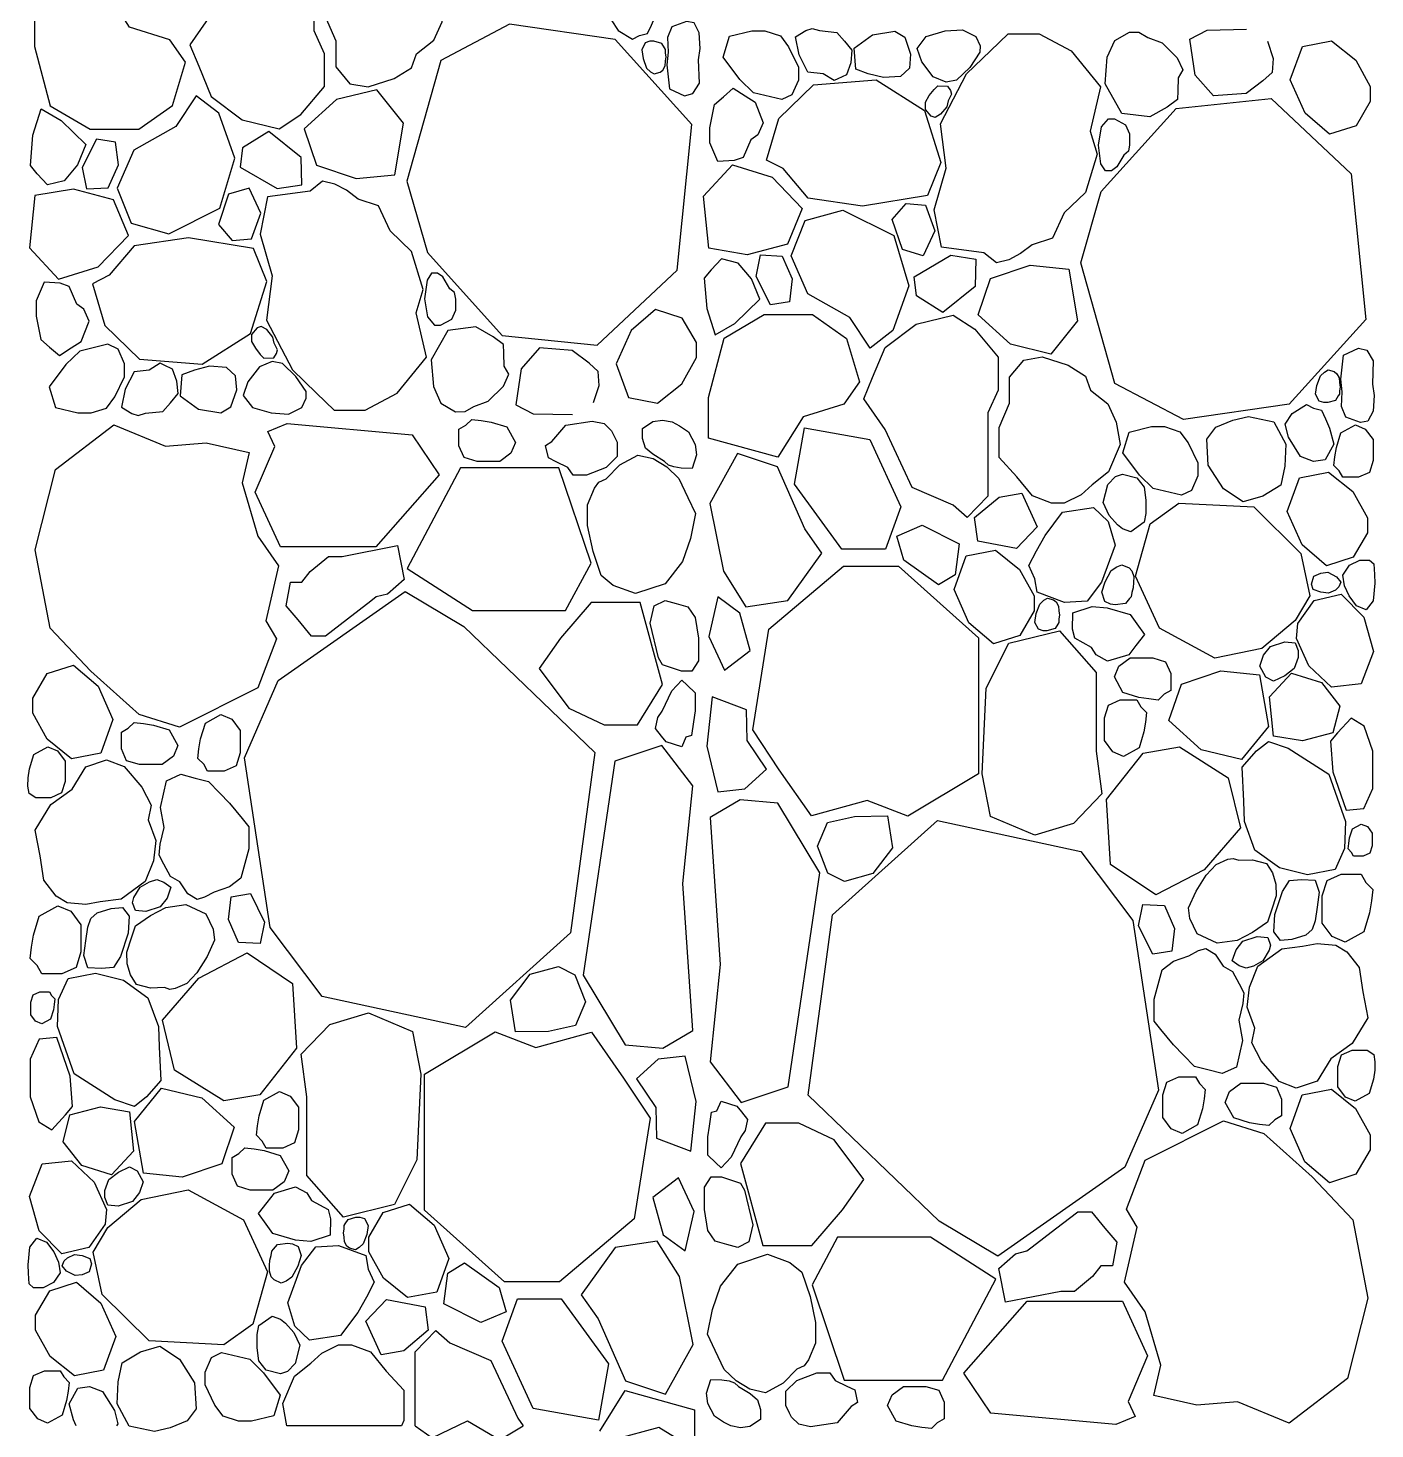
# Model space of a CAD drawing. Header units: millimetres. Extents: x 10227 to 13232, y 2 to 9351.
# Drawn here: x 11478.9 to 11655.2, y 7109.4 to 7292.8 of the extents above; entities that cross this region are included whole.
import ezdxf

# ---------------------------------------------------------------- set-up
doc = ezdxf.new("R2010")
doc.units = ezdxf.units.MM
doc.layers.add('RETINO', color=20, linetype='Continuous')

msp = doc.modelspace()

# ---------------------------------------------------------------- linework, layer by layer
at = {"layer": 'RETINO', "ltscale": 0.1}
for p, q in [((11527.77, 7109.78), (11512.75, 7109.82)), ((11529.55, 7109.78), (11531.78, 7108.21)), ((11531.78, 7108.21), (11536.42, 7110.47)), ((11536.42, 7110.47), (11540.63, 7107.96)), ((11540.63, 7107.96), (11543.72, 7109.78)), ((11561.45, 7109.56), (11555.68, 7108.03)), ((11566.13, 7106.72), (11561.45, 7109.56))]:
    msp.add_line(p, q, dxfattribs=at)
at = {"layer": 'RETINO'}
for points in [[(11511.77, 7304.47), (11506.4, 7302.15), (11502.86, 7294.6), (11500.07, 7290.58), (11501.23, 7287.79), (11502.86, 7283.84), (11506.94, 7280.77), (11511.77, 7279.62), (11514.62, 7281.46), (11517.69, 7285.13), (11517.69, 7289.42), (11516.33, 7292.42), (11516.33, 7295.41), (11516.33, 7300.38), (11516.33, 7303.31), (11513.6, 7306.1), (11511.77, 7304.47)], [(11532.12, 7300.12), (11529.95, 7301.82), (11528.54, 7303.12), (11526.33, 7304.2), (11524.63, 7304.2), (11522.18, 7303.28), (11520.13, 7300.78), (11517.8, 7298.26), (11517.8, 7294.31), (11519.16, 7291.14), (11519.16, 7287.71), (11521.03, 7285.51), (11523.41, 7285.08), (11526.81, 7286.18), (11529.08, 7287.58), (11529.73, 7289.42), (11532.02, 7291.21), (11533.12, 7293.63), (11533.61, 7296.53), (11532.12, 7300.12)], [(11492.15, 7292.9), (11488.81, 7298.22), (11479.75, 7295.7), (11479.75, 7290.38), (11481.79, 7282.61), (11487.04, 7279.54), (11493.37, 7279.54), (11497.8, 7282.67), (11499.5, 7288.33), (11497.46, 7291.27), (11492.15, 7292.9)], [(11561.03, 7294.4), (11561.59, 7296.5), (11560.47, 7298.53), (11558.96, 7298.77), (11557.25, 7298.1), (11555.68, 7295.6), (11555.22, 7293.89), (11556.16, 7292.49), (11558.02, 7291.33), (11558.93, 7291.81), (11559.97, 7292.07), (11560.51, 7293.19), (11561.03, 7294.4)], [(11531.16, 7263.41), (11540.96, 7252.54), (11553.41, 7251.26), (11563.87, 7261.11), (11565.78, 7280.16), (11555.74, 7291.28), (11541.91, 7293.29), (11532.92, 7288.55), (11528.47, 7272.76), (11531.16, 7263.41)], [(11566.88, 7290.11), (11566.76, 7292.19), (11566.07, 7293.48), (11565.1, 7293.67), (11563.18, 7292.97), (11562.59, 7291.57), (11562.68, 7289.64), (11562.5, 7287.99), (11562.86, 7284.83), (11564.84, 7283.93), (11565.91, 7284.21), (11566.77, 7285.59), (11566.66, 7288.63), (11566.88, 7290.11)], [(11577.57, 7283.43), (11573.87, 7284.31), (11572.07, 7286.07), (11569.9, 7288.99), (11570.73, 7291.72), (11573.64, 7292.42), (11575.35, 7292.42), (11577.38, 7291.76), (11578.45, 7290.32), (11579.73, 7287.67), (11579.73, 7285.98), (11578.89, 7284.06), (11577.57, 7283.43)], [(11582.96, 7286.79), (11580.99, 7287.04), (11579.82, 7289.3), (11579.34, 7291.65), (11580.71, 7292.48), (11581.55, 7292.72), (11582.49, 7292.46), (11584.75, 7292.23), (11585.76, 7291.09), (11586.75, 7289.88), (11586.61, 7288.25), (11586.05, 7286.67), (11584.92, 7286.13), (11584.42, 7285.91), (11582.96, 7286.79)], [(11602.18, 7287.63), (11600.42, 7285.96), (11599.07, 7285.7), (11597.4, 7286.4), (11595.9, 7288.36), (11595.29, 7290.12), (11596.47, 7291.7), (11598.95, 7292.42), (11601.22, 7292.56), (11602.97, 7291.69), (11603.53, 7290.47), (11603.5, 7289.62), (11602.18, 7287.63)], [(11631.67, 7286.63), (11630.96, 7291.33), (11633.23, 7292.51), (11638.39, 7292.64)], [(11561.84, 7290.76), (11560.8, 7291.06), (11560.3, 7291.06), (11559.67, 7290.88), (11559.22, 7289.96), (11559.4, 7288.81), (11559.86, 7287.56), (11560.38, 7287.08), (11560.86, 7286.79), (11561.66, 7287.01), (11562, 7287.28), (11562.28, 7287.84), (11562.35, 7288.45), (11562.42, 7289.02), (11562.35, 7289.51), (11562.35, 7289.97), (11562.2, 7290.19), (11561.84, 7290.76)], [(11587.24, 7287.42), (11587.05, 7290.16), (11589.45, 7291.89), (11592.37, 7292.37)], [(11592.37, 7292.37), (11593.68, 7291.62)], [(11593.68, 7291.62), (11594.43, 7289.38), (11594.28, 7287.54)], [(11604.03, 7263.36), (11598.48, 7264.13), (11597.5, 7269), (11599.07, 7274.47), (11598.34, 7280.25), (11601.75, 7286.79), (11604.87, 7289.81), (11607.19, 7292.05), (11611.25, 7292.05), (11615.43, 7289.81), (11619.3, 7285.09), (11617.93, 7279.31), (11618.84, 7276.27), (11617.32, 7271.25), (11614.51, 7268.59), (11612.98, 7265.28), (11610.34, 7264.41), (11608.82, 7263.27), (11607.29, 7262.46), (11605.67, 7262.07), (11604.03, 7263.36)], [(11625.76, 7281.15), (11622.08, 7281.61), (11619.9, 7285.48), (11620.18, 7288.97), (11621.16, 7291.15), (11623.08, 7292.26), (11624.32, 7292.24), (11625.49, 7291.56), (11627.35, 7290.86), (11629.34, 7288.89), (11630.05, 7287.32), (11629.44, 7286.26), (11629.4, 7284.58), (11629.37, 7283.43), (11628.01, 7282.43), (11625.76, 7281.15)], [(11641.14, 7291.06), (11641.89, 7288.82), (11641.74, 7286.97)], [(11652.75, 7279.99), (11649.26, 7278.89), (11646.07, 7281.63), (11644.12, 7286), (11645.71, 7290.4), (11649.53, 7291.14), (11652.7, 7288.59), (11654.61, 7285.15), (11654.61, 7283.2), (11652.75, 7279.99)], [(11593.09, 7286.47), (11590.88, 7286.3), (11588.89, 7286.82), (11587.24, 7287.42)], [(11594.28, 7287.54), (11593.09, 7286.47)], [(11641.74, 7286.97), (11640.55, 7285.9)], [(11598.37, 7275.21), (11596.65, 7270.89), (11588.14, 7269.48), (11581.01, 7270.54), (11577.73, 7274.39), (11575.55, 7275.51), (11577.19, 7280.97), (11581.7, 7285.37), (11589.92, 7286.02), (11596.25, 7282.01), (11598.37, 7275.21)], [(11599.18, 7282.5), (11598.36, 7281.5), (11597.65, 7281.07), (11597.12, 7281.26), (11596.38, 7282.15), (11596.38, 7283.07), (11596.87, 7283.95), (11597.49, 7284.77), (11598, 7285.24), (11599.27, 7285.19), (11599.65, 7284.63), (11599.76, 7284.16), (11599.33, 7283.27), (11599.18, 7282.5)], [(11640.55, 7285.9), (11638.34, 7284.24), (11634.08, 7283.91), (11631.67, 7286.63)], [(11498.24, 7279.91), (11492.72, 7276.8), (11490.54, 7271.85), (11492.38, 7267.24), (11497.32, 7265.86), (11504, 7269.2), (11505.95, 7275.76), (11503.88, 7281.63), (11500.89, 7283.94), (11498.24, 7279.91)], [(11521.83, 7273.08), (11526.9, 7273.59), (11528.06, 7280.34), (11524.55, 7284.7), (11519.26, 7283.43), (11515.04, 7279.59), (11516.66, 7274.83), (11521.83, 7273.08)], [(11569.21, 7275.31), (11568.16, 7277.75), (11568.16, 7279.75), (11568.76, 7282.79), (11569.92, 7283.79), (11571.21, 7284.91), (11572.76, 7283.91), (11574.06, 7283.07), (11575.11, 7280.39), (11574.44, 7278.83), (11573.51, 7278.16), (11572.51, 7275.85), (11571.33, 7275.44), (11569.21, 7275.31)], [(11619.39, 7271.41), (11629.19, 7282.28), (11641.64, 7283.55), (11652.1, 7273.71), (11654, 7254.66), (11643.97, 7243.54), (11630.14, 7241.53), (11621.15, 7246.27), (11616.69, 7262.06), (11619.39, 7271.41)], [(11479.5, 7278.76), (11480.59, 7282.2), (11483.21, 7280.7), (11486.46, 7277.54), (11485.38, 7274.87), (11483.62, 7272.79), (11481.45, 7272.25), (11480.09, 7273.69), (11479.19, 7274.79), (11479.5, 7278.76)], [(11622.32, 7276.16), (11621.44, 7274.61), (11620.72, 7274.1), (11619.92, 7274.1), (11619.35, 7275.01), (11619.01, 7277.47), (11619.41, 7279.85), (11620.32, 7280.91), (11621.12, 7280.91), (11622.58, 7280.13), (11623.09, 7278.96), (11623.09, 7277.5), (11622.95, 7276.66), (11622.32, 7276.16)], [(11490.34, 7277.86), (11487.84, 7278.26), (11485.99, 7274.55), (11486.56, 7271.73), (11489.38, 7271.89), (11490.71, 7274.87), (11490.34, 7277.86)], [(11506.97, 7277.1), (11506.65, 7274.6), (11511.48, 7271.77), (11514.72, 7272.28), (11514.65, 7275.86), (11510.41, 7279.27), (11506.97, 7277.1)], [(11573.04, 7263.12), (11568.02, 7263.96), (11567.31, 7270.78), (11571.1, 7274.89), (11576.29, 7273.27), (11580.25, 7269.16), (11578.31, 7264.52), (11573.04, 7263.12)], [(11515.8, 7271.46), (11510.25, 7270.69), (11509.28, 7265.82), (11510.84, 7260.35), (11510.12, 7254.56), (11513.52, 7248.03), (11516.64, 7245.01), (11518.96, 7242.76), (11523.02, 7242.76), (11527.2, 7245.01), (11531.07, 7249.72), (11529.71, 7255.5), (11530.62, 7258.55), (11529.1, 7263.56), (11526.29, 7266.23), (11524.75, 7269.53), (11522.11, 7270.41), (11520.59, 7271.55), (11519.07, 7272.36), (11517.44, 7272.75), (11515.8, 7271.46)], [(11484.82, 7271.7), (11479.79, 7270.86), (11479.08, 7264.04), (11482.87, 7259.93), (11488.07, 7261.55), (11492.02, 7265.65), (11490.09, 7270.3), (11484.82, 7271.7)], [(11505.63, 7265), (11508.14, 7265.2), (11509.37, 7268.58), (11507.83, 7271.85), (11505.13, 7271.03), (11503.81, 7267.07), (11505.63, 7265)], [(11586.47, 7254.91), (11580.95, 7258.02), (11578.77, 7262.97), (11580.61, 7267.58), (11585.55, 7268.96), (11592.22, 7265.62), (11594.18, 7259.06), (11592.11, 7253.19), (11589.12, 7250.88), (11586.47, 7254.91)], [(11593.86, 7269.82), (11596.37, 7269.62), (11597.6, 7266.24), (11596.05, 7262.97), (11593.35, 7263.79), (11592.03, 7267.75), (11593.86, 7269.82)], [(11510.14, 7259.61), (11508.42, 7263.93), (11499.91, 7265.34), (11492.79, 7264.27), (11489.5, 7260.43), (11487.33, 7259.31), (11488.96, 7253.85), (11493.47, 7249.45), (11501.69, 7248.8), (11508.02, 7252.81), (11510.14, 7259.61)], [(11578.56, 7256.96), (11576.07, 7256.56), (11574.22, 7260.27), (11574.79, 7263.09), (11577.61, 7262.93), (11578.94, 7259.95), (11578.56, 7256.96)], [(11567.73, 7256.06), (11568.82, 7252.62), (11571.43, 7254.12), (11574.69, 7257.28), (11573.6, 7259.95), (11571.84, 7262.03), (11569.67, 7262.57), (11568.32, 7261.12), (11567.42, 7260.03), (11567.73, 7256.06)], [(11595.19, 7257.72), (11594.88, 7260.22), (11599.71, 7263.04), (11602.95, 7262.54), (11602.88, 7258.96), (11598.63, 7255.55), (11595.19, 7257.72)], [(11610.06, 7261.74), (11615.12, 7261.23), (11616.29, 7254.47), (11612.78, 7250.12), (11607.49, 7251.39), (11603.27, 7255.23), (11604.89, 7259.99), (11610.06, 7261.74)], [(11480.98, 7259.51), (11479.94, 7257.07), (11479.94, 7255.07), (11480.54, 7252.03), (11481.69, 7251.03), (11482.99, 7249.91), (11484.53, 7250.91), (11485.83, 7251.74), (11486.89, 7254.43), (11486.21, 7255.99), (11485.29, 7256.66), (11484.29, 7258.97), (11483.11, 7259.38), (11480.98, 7259.51)], [(11534.1, 7258.66), (11533.21, 7260.21), (11532.5, 7260.72), (11531.7, 7260.72), (11531.13, 7259.8), (11530.78, 7257.34), (11531.18, 7254.97), (11532.1, 7253.91), (11532.9, 7253.91), (11534.35, 7254.68), (11534.87, 7255.86), (11534.87, 7257.32), (11534.72, 7258.16), (11534.1, 7258.66)], [(11564.52, 7254.82), (11561.04, 7255.93), (11557.84, 7253.19), (11555.9, 7248.82), (11557.49, 7244.42), (11561.3, 7243.68), (11564.48, 7246.22), (11566.39, 7249.67), (11566.39, 7251.62), (11564.52, 7254.82)], [(11580.37, 7241.91), (11577.04, 7236.6), (11567.98, 7239.12), (11567.98, 7244.44), (11570.02, 7252.21), (11575.27, 7255.28), (11581.6, 7255.28), (11586.03, 7252.14), (11587.73, 7246.48), (11585.69, 7243.55), (11580.37, 7241.91)], [(11599.99, 7230.35), (11594.62, 7232.66), (11591.09, 7240.22), (11588.3, 7244.24), (11589.45, 7247.03), (11591.09, 7250.98), (11595.17, 7254.04), (11599.99, 7255.2), (11602.85, 7253.36), (11605.91, 7249.69), (11605.91, 7245.4), (11604.55, 7242.4), (11604.55, 7239.4), (11604.55, 7234.43), (11604.55, 7231.51), (11601.83, 7228.71), (11599.99, 7230.35)], [(11510.95, 7252.32), (11510.13, 7253.32), (11509.42, 7253.74), (11508.89, 7253.56), (11508.16, 7252.67), (11508.16, 7251.75), (11508.65, 7250.87), (11509.26, 7250.04), (11509.77, 7249.57), (11511.05, 7249.62), (11511.42, 7250.18), (11511.54, 7250.66), (11511.1, 7251.55), (11510.95, 7252.32)], [(11537.53, 7253.67), (11533.86, 7253.21), (11531.68, 7249.34), (11531.95, 7245.85), (11532.94, 7243.67), (11534.85, 7242.56), (11536.1, 7242.58), (11537.26, 7243.26), (11539.13, 7243.96), (11541.11, 7245.93), (11541.83, 7247.5), (11541.21, 7248.55), (11541.17, 7250.24), (11541.14, 7251.38), (11539.79, 7252.39), (11537.53, 7253.67)], [(11489.35, 7251.39), (11485.65, 7250.51), (11483.84, 7248.75), (11481.67, 7245.83), (11482.5, 7243.1), (11485.42, 7242.4), (11487.13, 7242.4), (11489.15, 7243.05), (11490.23, 7244.5), (11491.51, 7247.15), (11491.51, 7248.84), (11490.67, 7250.76), (11489.35, 7251.39)], [(11552.33, 7248.92), (11550.12, 7250.58), (11545.85, 7250.91), (11543.44, 7248.18)], [(11655.11, 7244.71), (11654.99, 7242.63), (11654.3, 7241.34), (11653.33, 7241.15), (11651.41, 7241.85), (11650.82, 7243.24), (11650.91, 7245.18), (11650.73, 7246.82), (11651.09, 7249.99), (11653.07, 7250.88), (11654.14, 7250.61), (11655, 7249.23), (11654.89, 7246.19), (11655.11, 7244.71)], [(11494.74, 7248.02), (11492.76, 7247.78), (11491.59, 7245.52), (11491.12, 7243.17), (11492.48, 7242.33), (11493.32, 7242.09), (11494.26, 7242.36), (11496.53, 7242.59), (11497.54, 7243.73), (11498.52, 7244.93), (11498.38, 7246.57), (11497.82, 7248.15), (11496.7, 7248.68), (11496.19, 7248.91), (11494.74, 7248.02)], [(11504.87, 7248.35), (11502.65, 7248.51), (11500.66, 7247.99), (11499.02, 7247.4)], [(11513.96, 7247.19), (11512.19, 7248.86), (11510.84, 7249.12), (11509.18, 7248.42), (11507.67, 7246.46), (11507.06, 7244.69), (11508.25, 7243.12), (11510.73, 7242.4), (11512.99, 7242.26), (11514.74, 7243.13), (11515.3, 7244.35), (11515.28, 7245.2), (11513.96, 7247.19)], [(11553.51, 7247.85), (11552.33, 7248.92)], [(11620.35, 7234.7), (11618.18, 7232.99), (11616.77, 7231.7), (11614.55, 7230.61), (11612.86, 7230.61), (11610.4, 7231.54), (11608.35, 7234.04), (11606.03, 7236.56), (11606.03, 7240.51), (11607.38, 7243.68), (11607.38, 7247.11), (11609.25, 7249.3), (11611.64, 7249.74), (11615.04, 7248.64), (11617.31, 7247.24), (11617.96, 7245.4), (11620.25, 7243.6), (11621.35, 7241.19), (11621.84, 7238.29), (11620.35, 7234.7)], [(11499.02, 7247.4), (11498.82, 7244.65), (11501.22, 7242.92), (11504.14, 7242.44)], [(11506.05, 7247.28), (11504.87, 7248.35)], [(11505.45, 7243.2), (11506.2, 7245.44), (11506.05, 7247.28)], [(11543.44, 7248.18), (11542.74, 7243.48), (11545.01, 7242.31), (11550.16, 7242.18)], [(11552.92, 7243.76), (11553.66, 7246), (11553.51, 7247.85)], [(11650.07, 7244.05), (11649.03, 7243.76), (11648.53, 7243.76), (11647.89, 7243.94), (11647.45, 7244.86), (11647.62, 7246), (11648.09, 7247.26), (11648.6, 7247.74), (11649.09, 7248.03), (11649.89, 7247.81), (11650.23, 7247.54), (11650.51, 7246.98), (11650.58, 7246.37), (11650.65, 7245.8), (11650.58, 7245.31), (11650.58, 7244.85), (11650.42, 7244.63), (11650.07, 7244.05)], [(11504.14, 7242.44), (11505.45, 7243.2)], [(11649.25, 7240.42), (11649.82, 7238.32), (11648.69, 7236.28), (11647.18, 7236.04), (11645.47, 7236.72), (11643.9, 7239.22), (11643.45, 7240.92), (11644.39, 7242.32), (11646.25, 7243.49), (11647.15, 7243.01), (11648.2, 7242.75), (11648.74, 7241.63), (11649.25, 7240.42)], [(11539.5, 7241.21), (11541.58, 7240.58), (11542.7, 7238.54), (11542.1, 7237.13), (11540.63, 7236.04), (11537.67, 7236.04), (11535.98, 7236.56), (11535.3, 7238.1), (11535.3, 7240.3), (11536.19, 7240.81), (11536.97, 7241.56), (11538.2, 7241.42), (11539.5, 7241.21)], [(11547.46, 7238.66), (11549.28, 7240.81), (11552.76, 7241.33), (11554.29, 7241.01), (11555.28, 7240.06), (11555.53, 7239.56), (11556, 7238.56), (11556, 7236.69), (11554.59, 7235.28), (11551.98, 7234.28), (11550.25, 7234.28), (11549.54, 7235.28), (11548.03, 7236.01), (11547, 7236.51), (11546.64, 7238.16), (11547.46, 7238.66)], [(11562.2, 7236.05), (11560.68, 7236.99), (11559.72, 7237.79), (11559.33, 7239.04), (11559.33, 7240.39), (11560.7, 7241.29), (11561.94, 7241.46), (11563.2, 7241.23), (11564.18, 7240.71), (11565.36, 7239.93), (11566.21, 7238.27), (11566.4, 7236.94), (11565.82, 7235.15), (11564.41, 7235.17), (11563.42, 7235.33), (11562.74, 7235.58), (11562.2, 7236.05)], [(11635.37, 7232.49), (11633.4, 7235.58), (11633.19, 7238.98), (11634.39, 7240.56), (11636.61, 7241.47), (11638.65, 7241.95), (11641.99, 7241.25), (11643.56, 7238.33), (11643.41, 7235.43), (11642.89, 7232.97), (11640.52, 7231.52), (11637.97, 7230.77), (11635.37, 7232.49)], [(11502.21, 7238.5), (11507.83, 7237.24), (11506.94, 7233.25), (11508.97, 7226.27), (11511.69, 7222.41), (11510.02, 7215.21), (11511.42, 7212.84), (11508.97, 7206.43), (11498.71, 7201.25), (11493.45, 7202.92), (11487.11, 7208.61), (11481.78, 7214.23), (11479.82, 7224.48), (11482.48, 7235.02), (11490.11, 7240.83), (11496.89, 7238.05), (11502.21, 7238.5)], [(11511.21, 7238.02), (11510.27, 7239.97), (11512.79, 7241.02), (11529.16, 7239.54), (11532.7, 7234.31), (11524.41, 7224.89), (11511.93, 7224.89), (11508.64, 7232.04), (11511.21, 7238.02)], [(11591.14, 7224.57), (11585.41, 7224.57), (11579.24, 7233.1), (11580.54, 7240.45), (11589.08, 7238.94), (11593.16, 7230.12)], [(11629.88, 7231.62), (11626.18, 7232.5), (11624.37, 7234.26), (11622.2, 7237.17), (11623.03, 7239.91), (11625.95, 7240.61), (11627.66, 7240.61), (11629.68, 7239.95), (11630.76, 7238.51), (11632.04, 7235.86), (11632.04, 7234.17), (11631.2, 7232.25), (11629.88, 7231.62)], [(11650.17, 7237.88), (11650.76, 7239.81), (11652.65, 7240.86), (11653.95, 7240.3), (11654.96, 7238.93), (11654.96, 7236.19), (11654.48, 7234.62), (11653.05, 7233.99), (11651.02, 7233.99), (11650.54, 7234.81), (11649.85, 7235.53), (11649.97, 7236.68), (11650.17, 7237.88)], [(11554.59, 7233.8), (11556.36, 7235.62), (11558.7, 7236.88), (11560.71, 7236.42), (11562.53, 7235.34), (11564.1, 7233.84), (11565.28, 7231.34), (11566.27, 7229.23), (11565.6, 7225.97), (11564.57, 7222.94), (11562.28, 7220.04), (11558.42, 7218.75), (11555.49, 7219.83), (11553.92, 7221.11), (11552.85, 7224.26), (11552.13, 7227.69), (11552.13, 7230.37), (11553.03, 7232.55), (11553.62, 7233.36), (11554.59, 7233.8)], [(11578.37, 7217.86), (11582.8, 7224.03), (11580.58, 7227.22), (11576.98, 7235.34), (11571.75, 7237.08), (11568.15, 7230.57), (11569.95, 7221.68)], [(11528.53, 7222.03), (11537.08, 7216.52), (11549.25, 7216.52), (11552.59, 7222.76), (11548.38, 7235.23), (11535.49, 7235.23), (11528.53, 7222.03)], [(11619.65, 7230.66), (11620.23, 7233.04), (11621.25, 7234.1), (11622.15, 7234.39), (11624.06, 7233.92), (11624.99, 7232.68), (11625.23, 7230.98), (11625.24, 7229.25), (11625.02, 7228.09), (11623.24, 7226.86), (11622.16, 7227.24), (11621.53, 7227.76), (11620.41, 7228.99), (11619.65, 7230.66)], [(11652.36, 7223.52), (11648.87, 7222.41), (11645.68, 7225.15), (11643.74, 7229.52), (11645.32, 7233.92), (11649.14, 7234.66), (11652.32, 7232.12), (11654.22, 7228.67), (11654.22, 7226.72), (11652.36, 7223.52)], [(11608.98, 7231.91), (11611.01, 7227.51), (11608.29, 7224.67), (11603.23, 7225.62), (11602.81, 7228.7), (11606.01, 7231.39), (11608.98, 7231.91)], [(11593.16, 7230.12), (11591.14, 7224.57)], [(11625.77, 7227.9), (11629.56, 7230.59), (11639.37, 7230.1), (11645.51, 7224.02), (11646.69, 7218.48), (11644.76, 7215.25), (11640.42, 7211.56), (11634.24, 7210.31), (11626.99, 7214.24), (11623.85, 7221.04), (11625.77, 7227.9)], [(11612.02, 7226.37), (11614.32, 7229.4), (11618.35, 7230.01), (11620.3, 7228.18), (11621.19, 7225.09), (11619.4, 7220.24), (11617.53, 7217.78), (11614.58, 7217.59), (11610.98, 7218.92), (11610.68, 7220.69), (11609.92, 7222.42), (11610.89, 7224.36), (11612.02, 7226.37)], [(11600.24, 7221.21), (11598.09, 7219.89), (11593.52, 7223.11), (11592.64, 7226.27), (11595.93, 7227.7), (11600.79, 7225.25), (11600.24, 7221.21)], [(11515.84, 7221.66), (11518.23, 7223.63), (11519.99, 7223.63), (11527.26, 7225.04), (11528.14, 7220.62), (11525.96, 7218.69), (11524.48, 7218.31), (11523.78, 7217.76), (11520.72, 7215.42), (11517.81, 7213.2), (11515.99, 7213.2), (11514.23, 7215.32), (11512.7, 7217.16), (11513.24, 7220.25), (11514.75, 7220.25), (11515.84, 7221.66)], [(11608.74, 7213.29), (11605.26, 7212.18), (11602.06, 7214.92), (11600.12, 7219.29), (11601.71, 7223.69), (11605.52, 7224.43), (11608.7, 7221.89), (11610.61, 7218.44), (11610.61, 7216.49), (11608.74, 7213.29)], [(11655, 7217.79), (11654.06, 7216.65), (11652.78, 7217.15), (11651.83, 7218.44), (11651.25, 7219.78), (11651.01, 7221.18), (11651.87, 7222.46), (11653.23, 7223.12), (11654.48, 7223.12), (11655.06, 7222.64), (11655.15, 7221.24), (11655.19, 7220.14), (11655, 7217.79)], [(11569.95, 7221.68), (11572.86, 7217.03)], [(11581.47, 7189.67), (11577.24, 7195.7), (11573.77, 7200.94), (11575.87, 7214.11), (11585.62, 7222.35), (11592.86, 7222.35), (11603.33, 7212.98), (11603.33, 7195.15), (11594.07, 7189.61), (11588.74, 7191.67), (11581.47, 7189.67)], [(11622.54, 7217.46), (11621.21, 7217.3), (11620.59, 7217.39), (11619.85, 7217.72), (11619.47, 7218.93), (11619.9, 7220.31), (11620.7, 7221.76), (11621.42, 7222.26), (11622.07, 7222.52), (11623.02, 7222.11), (11623.38, 7221.72), (11623.63, 7220.98), (11623.59, 7220.21), (11623.58, 7219.5), (11623.4, 7218.91), (11623.31, 7218.35), (11623.08, 7218.1), (11622.54, 7217.46)], [(11649.14, 7218.8), (11648.12, 7218.93), (11647.14, 7219.29), (11646.91, 7220.01), (11647.22, 7221.03), (11648.12, 7221.44), (11649.06, 7221.55), (11650.2, 7220.95), (11650.76, 7220.25), (11650.47, 7219.62), (11650.03, 7219.2), (11649.14, 7218.8)], [(11511.61, 7207.36), (11528.27, 7219.01), (11535.94, 7214.43), (11553.1, 7197.93), (11549.9, 7174.33), (11536.17, 7161.96), (11517.39, 7166), (11510.6, 7175.05), (11507.21, 7197.24), (11511.61, 7207.36)], [(11548.6, 7212.94), (11545.79, 7208.94), (11549.69, 7203.76), (11554.32, 7201.58), (11558.68, 7201.58), (11561.95, 7206.85), (11559.04, 7217.58), (11552.6, 7217.58), (11548.6, 7212.94)], [(11560.87, 7217.14), (11562.31, 7217.86), (11563.75, 7217.46), (11565.27, 7217.03), (11566.22, 7215.62), (11566.67, 7212.91), (11566.67, 7209.96), (11565.79, 7208.59), (11564.45, 7208.59), (11561.93, 7209.42), (11561.42, 7210.34), (11560.34, 7214.87), (11560.87, 7217.14)], [(11570.05, 7208.73), (11573.44, 7211.32), (11572.07, 7216.19), (11569.19, 7218.32), (11568.03, 7213.13), (11570.05, 7208.73)], [(11572.86, 7217.03), (11578.37, 7217.86)], [(11613.33, 7214.19), (11612.28, 7213.9), (11611.78, 7213.9), (11611.15, 7214.08), (11610.71, 7214.99), (11610.88, 7216.14), (11611.35, 7217.39), (11611.86, 7217.88), (11612.35, 7218.16), (11613.15, 7217.95), (11613.49, 7217.68), (11613.77, 7217.12), (11613.83, 7216.5), (11613.91, 7215.94), (11613.83, 7215.45), (11613.83, 7214.99), (11613.68, 7214.76), (11613.33, 7214.19)], [(11647.24, 7217.87), (11650.81, 7218.68), (11653.77, 7215.68), (11655.04, 7211.17), (11653.39, 7206.92), (11649.52, 7206.49), (11646.57, 7209.3), (11644.96, 7212.89), (11645.12, 7214.83), (11647.24, 7217.87)], [(11615.67, 7216.24), (11618.19, 7217.07), (11620.18, 7216.89), (11623.16, 7216.03), (11624.05, 7214.79), (11625.05, 7213.4), (11623.92, 7211.95), (11622.98, 7210.73), (11620.21, 7209.91), (11618.72, 7210.72), (11618.12, 7211.7), (11615.91, 7212.9), (11615.61, 7214.11), (11615.67, 7216.24)], [(11610.67, 7187.12), (11604.87, 7189.59), (11603.79, 7195.15), (11604.33, 7206.38), (11607.27, 7212.25), (11613.91, 7213.89), (11618.72, 7208.42), (11618.72, 7198.13), (11619.45, 7192.55), (11615.73, 7188.67), (11610.67, 7187.12)], [(11644.62, 7208.97), (11643.4, 7208), (11641.95, 7207.3), (11640.91, 7207.82), (11640.13, 7209.26), (11640.63, 7210.68), (11641.52, 7211.83), (11643.4, 7212.44), (11644.77, 7212.31), (11645.15, 7211.31), (11645.15, 7210.39), (11644.62, 7208.97)], [(11624.3, 7205.17), (11622.22, 7205.8), (11621.1, 7207.84), (11621.7, 7209.25), (11623.17, 7210.33), (11626.13, 7210.33), (11627.81, 7209.82), (11628.5, 7208.28), (11628.5, 7206.08), (11627.61, 7205.57), (11626.83, 7204.82), (11625.6, 7204.96), (11624.3, 7205.17)], [(11481.37, 7208.28), (11484.86, 7209.38), (11488.05, 7206.64), (11489.99, 7202.27), (11488.41, 7197.87), (11484.59, 7197.13), (11481.41, 7199.68), (11479.51, 7203.12), (11479.51, 7205.07), (11481.37, 7208.28)], [(11635.03, 7208.64), (11640.1, 7208.13), (11641.26, 7201.37), (11637.76, 7197.02), (11632.46, 7198.29), (11628.25, 7202.13), (11629.87, 7206.89), (11635.03, 7208.64)], [(11645.74, 7199.46), (11641.95, 7200.09), (11641.41, 7205.24), (11644.27, 7208.35), (11648.2, 7207.12), (11650.61, 7204.02), (11649.72, 7200.51), (11645.74, 7199.46)], [(11561.9, 7203.38), (11563.16, 7206.04), (11564.47, 7207.44), (11565.19, 7206.76), (11566.22, 7205.76), (11566.22, 7203.39), (11566.01, 7201.96), (11565.74, 7200.16), (11565.02, 7199.95), (11564.47, 7198.7), (11562.43, 7199.35), (11561.82, 7200.11), (11561.04, 7201.1), (11561.32, 7202.54), (11561.9, 7203.38)], [(11573.02, 7199.52), (11572.95, 7203.53), (11568.45, 7205.26), (11567.76, 7198.76), (11569.2, 7192.8)], [(11624.97, 7200.64), (11624.34, 7198.56), (11622.3, 7197.44), (11620.9, 7198.04), (11619.81, 7199.51), (11619.81, 7202.47), (11620.33, 7204.15), (11621.87, 7204.84), (11624.06, 7204.84), (11624.57, 7203.95), (11625.32, 7203.17), (11625.19, 7201.94), (11624.97, 7200.64)], [(11501.47, 7199.72), (11502.11, 7201.79), (11504.14, 7202.92), (11505.55, 7202.32), (11506.64, 7200.84), (11506.64, 7197.89), (11506.12, 7196.2), (11504.58, 7195.52), (11502.39, 7195.52), (11501.88, 7196.41), (11501.13, 7197.18), (11501.26, 7198.42), (11501.47, 7199.72)], [(11495.31, 7201.53), (11497.38, 7200.9), (11498.51, 7198.86), (11497.91, 7197.45), (11496.43, 7196.37), (11493.48, 7196.37), (11491.79, 7196.88), (11491.11, 7198.42), (11491.11, 7200.62), (11492, 7201.13), (11492.77, 7201.88), (11494.01, 7201.74), (11495.31, 7201.53)], [(11649.71, 7195.44), (11651.43, 7190.39), (11653.75, 7190.61), (11654.92, 7193.22), (11654.93, 7198.12), (11653.82, 7201.41), (11652.1, 7202.44), (11650.3, 7200.51), (11649.4, 7199.42), (11649.71, 7195.44)], [(11561.87, 7198.87), (11555.72, 7196.83), (11551.55, 7168.81), (11557.07, 7159.7), (11561.97, 7159.26), (11565.9, 7161.55), (11564.62, 7180.82)], [(11565.9, 7193.57), (11561.87, 7198.87)], [(11572.71, 7193.21), (11575.55, 7195.79), (11573.02, 7199.52)], [(11638.07, 7191.58), (11637.83, 7196.01), (11639.72, 7198.15), (11641.29, 7199.41), (11643.86, 7198.51), (11649.19, 7195.11), (11651.36, 7188.91), (11651.23, 7185.38), (11649.99, 7182.64), (11646.4, 7181.92), (11642.71, 7182.85), (11639.51, 7185.16), (11638.15, 7188.92), (11638.07, 7191.58)], [(11479.09, 7195.81), (11479.65, 7197.68), (11481.49, 7198.7), (11482.75, 7198.16), (11483.73, 7196.83), (11483.73, 7194.17), (11483.27, 7192.65), (11481.88, 7192.03), (11479.91, 7192.03), (11479.03, 7192.6), (11478.88, 7193.53), (11478.9, 7194.64), (11479.09, 7195.81)], [(11620.06, 7191.78), (11624.86, 7197.87), (11629.61, 7198.68)], [(11629.61, 7198.68), (11636.02, 7194.65), (11637.6, 7188.09)], [(11491.09, 7178.76), (11488.35, 7178.42), (11486.47, 7178.05), (11484.01, 7178.27), (11482.57, 7179.15), (11480.95, 7181.22), (11480.49, 7184.41), (11479.81, 7187.78), (11481.86, 7191.15), (11484.66, 7193.16), (11486.44, 7196.09), (11489.18, 7197), (11491.45, 7196.13), (11493.78, 7193.42), (11495, 7191.05), (11494.6, 7189.14), (11495.62, 7186.42), (11495.31, 7183.79), (11494.22, 7181.05), (11491.09, 7178.76)], [(11496.22, 7190.77), (11497.01, 7194.24), (11498.91, 7195.1), (11500.75, 7194.61), (11502.49, 7194.16), (11503.94, 7192.68), (11505.27, 7191.32), (11506.91, 7189.31), (11507.8, 7188.22), (11507.8, 7185.35), (11506.74, 7181.52), (11505.25, 7180.37), (11503.24, 7179.68), (11501.99, 7178.99), (11501.02, 7178.7), (11499.8, 7179.45), (11498.77, 7181.04), (11497.52, 7181.72), (11496.66, 7183.35), (11496.05, 7184.52), (11496.17, 7185.93), (11496.71, 7188.12), (11496.22, 7190.77)], [(11564.62, 7180.82), (11565.9, 7193.57)], [(11572.23, 7152.14), (11578.39, 7154.18), (11582.55, 7182.19), (11577.03, 7191.31), (11572.13, 7191.75), (11568.2, 7189.46), (11569.48, 7170.19)], [(11569.2, 7192.8), (11572.71, 7193.21)], [(11637.6, 7188.09), (11632.85, 7182.61), (11626.52, 7179.3), (11620.6, 7183.31), (11620.06, 7191.78)], [(11622.49, 7143.65), (11605.83, 7132), (11598.16, 7136.58), (11581, 7153.08), (11584.2, 7176.68), (11597.93, 7189.05), (11616.71, 7185.01), (11623.5, 7175.96), (11626.9, 7153.76), (11622.49, 7143.65)], [(11583.61, 7182.17), (11582.23, 7185.69), (11583.54, 7188.8)], [(11583.54, 7188.8), (11587.08, 7189.59), (11591.4, 7189.65), (11592.07, 7185.47), (11589.5, 7182.1)], [(11651.9, 7186.77), (11652.26, 7187.95), (11653.42, 7188.59), (11654.22, 7188.25), (11654.84, 7187.41), (11654.84, 7185.73), (11654.55, 7184.77), (11653.67, 7184.38), (11652.42, 7184.38), (11652.13, 7184.88), (11651.7, 7185.33), (11651.78, 7186.03), (11651.9, 7186.77)], [(11637.38, 7183.84), (11639.18, 7183.91), (11641, 7183.41), (11641.81, 7182.18), (11642.22, 7180.73), (11642.3, 7179.19), (11641.67, 7177.31), (11641.15, 7175.74), (11639.2, 7174.39), (11637.17, 7173.34), (11634.57, 7172.97), (11631.95, 7174.2), (11630.97, 7176.2), (11630.79, 7177.63), (11631.79, 7179.78), (11633.11, 7181.9), (11634.42, 7183.28), (11635.96, 7183.97), (11636.66, 7184.09), (11637.38, 7183.84)], [(11493.56, 7180.32), (11494.79, 7181.01), (11495.75, 7181.31), (11496.66, 7180.98), (11497.58, 7180.32), (11497.08, 7178.9), (11496.18, 7177.75), (11494.31, 7177.14), (11492.94, 7177.27), (11492.56, 7178.26), (11492.75, 7178.95), (11493.56, 7180.32)], [(11589.5, 7182.1), (11585.76, 7181.08), (11583.61, 7182.17)], [(11646.15, 7174.03), (11644.35, 7173.47), (11642.84, 7173.36), (11641.99, 7174.47), (11642.09, 7176.73), (11643.12, 7179.77), (11644.03, 7181.2), (11645.59, 7181.32), (11647.4, 7181.24), (11647.93, 7179.65), (11647.65, 7177.72), (11647.38, 7175.91), (11646.99, 7174.78), (11646.15, 7174.03)], [(11654.51, 7176.98), (11653.76, 7174.48), (11651.31, 7173.13), (11649.62, 7173.85), (11648.31, 7175.62), (11648.31, 7179.17), (11648.94, 7181.19), (11650.79, 7182.02), (11653.42, 7182.02), (11654.03, 7180.95), (11654.93, 7180.02), (11654.77, 7178.54), (11654.51, 7176.98)], [(11505.5, 7179.07), (11507.99, 7179.47), (11509.84, 7175.76), (11509.27, 7172.94), (11506.45, 7173.09), (11505.12, 7176.08), (11505.5, 7179.07)], [(11479.59, 7174.03), (11480.35, 7176.52), (11482.79, 7177.88), (11484.48, 7177.16), (11485.79, 7175.38), (11485.79, 7171.84), (11485.17, 7169.81), (11483.32, 7168.99), (11480.69, 7168.99), (11480.07, 7170.06), (11479.17, 7170.99), (11479.34, 7172.47), (11479.59, 7174.03)], [(11487.95, 7176.98), (11489.76, 7177.54), (11491.27, 7177.64), (11492.11, 7176.54), (11492.01, 7174.28), (11490.98, 7171.24), (11490.07, 7169.81), (11488.51, 7169.69), (11486.7, 7169.77), (11486.17, 7171.36), (11486.45, 7173.29), (11486.72, 7175.1), (11487.11, 7176.23), (11487.95, 7176.98)], [(11496.73, 7167.17), (11494.92, 7167.1), (11493.1, 7167.6), (11492.29, 7168.83), (11491.88, 7170.28), (11491.81, 7171.82), (11492.43, 7173.69), (11492.96, 7175.27), (11494.9, 7176.62), (11496.93, 7177.67), (11499.53, 7178.04), (11502.15, 7176.81), (11503.14, 7174.81), (11503.31, 7173.38), (11502.32, 7171.23), (11501, 7169.11), (11499.68, 7167.73), (11498.15, 7167.04), (11497.44, 7166.92), (11496.73, 7167.17)], [(11628.61, 7171.94), (11626.12, 7171.54), (11624.26, 7175.25), (11624.83, 7178.07), (11627.65, 7177.91), (11628.98, 7174.93), (11628.61, 7171.94)], [(11640.54, 7170.69), (11639.31, 7170), (11638.35, 7169.7), (11637.45, 7170.03), (11636.52, 7170.69), (11637.03, 7172.11), (11637.92, 7173.26), (11639.79, 7173.87), (11641.17, 7173.74), (11641.55, 7172.74), (11641.35, 7172.06), (11640.54, 7170.69)], [(11496.5, 7162.91), (11501.25, 7168.4), (11507.58, 7171.71), (11513.5, 7167.7), (11514.05, 7159.23)], [(11637.89, 7160.24), (11637.09, 7156.77), (11635.2, 7155.91), (11633.35, 7156.4), (11631.61, 7156.85), (11630.16, 7158.33), (11628.83, 7159.69), (11627.19, 7161.7), (11626.3, 7162.79), (11626.3, 7165.66), (11627.36, 7169.49), (11628.85, 7170.64), (11630.86, 7171.33), (11632.11, 7172.02), (11633.08, 7172.31), (11634.31, 7171.55), (11635.33, 7169.97), (11636.58, 7169.29), (11637.44, 7167.66), (11638.06, 7166.48), (11637.94, 7165.07), (11637.39, 7162.89), (11637.89, 7160.24)], [(11643.02, 7172.25), (11645.75, 7172.59), (11647.63, 7172.96), (11650.09, 7172.74), (11651.54, 7171.86), (11653.16, 7169.79), (11653.61, 7166.6), (11654.29, 7163.23), (11652.24, 7159.86), (11649.44, 7157.85), (11647.66, 7154.92), (11644.92, 7154.01), (11642.66, 7154.88), (11640.32, 7157.59), (11639.11, 7159.95), (11639.5, 7161.86), (11638.48, 7164.59), (11638.79, 7167.22), (11639.88, 7169.96), (11643.02, 7172.25)], [(11544.6, 7168.91), (11548.35, 7169.93), (11550.49, 7168.84)], [(11569.48, 7170.19), (11568.2, 7157.44)], [(11496.04, 7159.43), (11496.27, 7154.99), (11494.38, 7152.86), (11492.81, 7151.6), (11490.24, 7152.5), (11484.92, 7155.9), (11482.74, 7162.1), (11482.87, 7165.63), (11484.12, 7168.37), (11487.71, 7169.08), (11491.39, 7168.16), (11494.59, 7165.85), (11495.96, 7162.09), (11496.04, 7159.43)], [(11550.56, 7162.21), (11547.02, 7161.42), (11542.71, 7161.36), (11542.03, 7165.54), (11544.6, 7168.91)], [(11550.49, 7168.84), (11551.87, 7165.32), (11550.56, 7162.21)], [(11482.2, 7164.24), (11481.84, 7163.06), (11480.68, 7162.42), (11479.88, 7162.76), (11479.26, 7163.6), (11479.26, 7165.28), (11479.56, 7166.24), (11480.43, 7166.63), (11481.68, 7166.63), (11481.97, 7166.12), (11482.4, 7165.68), (11482.32, 7164.98), (11482.2, 7164.24)], [(11504.5, 7152.33), (11498.08, 7156.36), (11496.5, 7162.91)], [(11523.44, 7163.89), (11529.23, 7161.42), (11530.31, 7155.86), (11529.77, 7144.63), (11526.84, 7138.76), (11520.19, 7137.12), (11515.38, 7142.59), (11515.38, 7152.88), (11514.66, 7158.46), (11518.38, 7162.33), (11523.44, 7163.89)], [(11484.39, 7155.57), (11482.67, 7160.62), (11480.35, 7160.4), (11479.18, 7157.79), (11479.17, 7152.89), (11480.28, 7149.6), (11482, 7148.57), (11483.81, 7150.5), (11484.71, 7151.59), (11484.39, 7155.57)], [(11552.63, 7161.33), (11556.86, 7155.31), (11560.33, 7150.07), (11558.23, 7136.9), (11548.48, 7128.66), (11541.24, 7128.66), (11530.78, 7138.03), (11530.78, 7155.86), (11540.03, 7161.4), (11545.37, 7159.34), (11552.63, 7161.33)], [(11514.05, 7159.23), (11509.24, 7153.14), (11504.5, 7152.33)], [(11655.02, 7155.19), (11654.45, 7153.33), (11652.61, 7152.31), (11651.35, 7152.85), (11650.37, 7154.18), (11650.37, 7156.84), (11650.83, 7158.36), (11652.22, 7158.98), (11654.2, 7158.98), (11655.07, 7158.41), (11655.22, 7157.47), (11655.21, 7156.37), (11655.02, 7155.19)], [(11561.39, 7157.79), (11558.55, 7155.21), (11561.08, 7151.48)], [(11561.08, 7151.48), (11561.15, 7147.48), (11565.65, 7145.75), (11566.35, 7152.25), (11564.91, 7158.21)], [(11564.91, 7158.21), (11561.39, 7157.79)], [(11568.2, 7157.44), (11572.23, 7152.14)], [(11632.63, 7151.29), (11632, 7149.21), (11629.96, 7148.09), (11628.55, 7148.69), (11627.46, 7150.16), (11627.46, 7153.12), (11627.98, 7154.81), (11629.52, 7155.49), (11631.72, 7155.49), (11632.23, 7154.6), (11632.97, 7153.82), (11632.84, 7152.59), (11632.63, 7151.29)], [(11499.07, 7142.37), (11494, 7142.88), (11492.84, 7149.63), (11496.35, 7153.99), (11501.64, 7152.72), (11505.85, 7148.88), (11504.24, 7144.12), (11499.07, 7142.37)], [(11509.13, 7150.37), (11509.76, 7152.45), (11511.8, 7153.57), (11513.2, 7152.97), (11514.29, 7151.5), (11514.29, 7148.54), (11513.78, 7146.85), (11512.24, 7146.17), (11510.04, 7146.17), (11509.53, 7147.06), (11508.78, 7147.84), (11508.92, 7149.07), (11509.13, 7150.37)], [(11638.79, 7149.48), (11636.72, 7150.11), (11635.59, 7152.15), (11636.19, 7153.55), (11637.67, 7154.64), (11640.62, 7154.64), (11642.31, 7154.13), (11643, 7152.58), (11643, 7150.39), (11642.11, 7149.88), (11641.33, 7149.13), (11640.1, 7149.27), (11638.79, 7149.48)], [(11652.73, 7142.73), (11649.25, 7141.63), (11646.05, 7144.37), (11644.11, 7148.73), (11645.7, 7153.14), (11649.51, 7153.88), (11652.69, 7151.33), (11654.6, 7147.89), (11654.6, 7145.94), (11652.73, 7142.73)], [(11488.36, 7151.55), (11492.15, 7150.91), (11492.69, 7145.77), (11489.83, 7142.66), (11485.91, 7143.89), (11483.49, 7146.99), (11484.38, 7150.5), (11488.36, 7151.55)], [(11572.2, 7147.63), (11570.94, 7144.97), (11569.63, 7143.57), (11568.92, 7144.25), (11567.88, 7145.24), (11567.88, 7147.62), (11568.1, 7149.05), (11568.36, 7150.85), (11569.08, 7151.06), (11569.63, 7152.31), (11571.67, 7151.66), (11572.28, 7150.89), (11573.07, 7149.91), (11572.78, 7148.47), (11572.2, 7147.63)], [(11585.5, 7138.07), (11588.32, 7142.07), (11584.41, 7147.25), (11579.78, 7149.43), (11575.42, 7149.43), (11572.16, 7144.16), (11575.06, 7133.43), (11581.51, 7133.43), (11585.5, 7138.07)], [(11631.89, 7112.51), (11626.28, 7113.77), (11627.17, 7117.76), (11625.14, 7124.74), (11622.42, 7128.6), (11624.08, 7135.8), (11622.68, 7138.17), (11625.14, 7144.58), (11635.39, 7149.75), (11640.65, 7148.09), (11646.99, 7142.39), (11652.32, 7136.78), (11654.29, 7126.53), (11651.62, 7115.99), (11644, 7110.17), (11637.21, 7112.96), (11631.89, 7112.51)], [(11509.8, 7145.84), (11511.88, 7145.21), (11513.01, 7143.17), (11512.41, 7141.76), (11510.93, 7140.67), (11507.97, 7140.67), (11506.29, 7141.19), (11505.6, 7142.73), (11505.6, 7144.93), (11506.49, 7145.44), (11507.27, 7146.19), (11508.5, 7146.05), (11509.8, 7145.84)], [(11486.86, 7133.14), (11483.29, 7132.33), (11480.34, 7135.32), (11479.07, 7139.84), (11480.72, 7144.09), (11484.58, 7144.51), (11487.53, 7141.71), (11489.15, 7138.12), (11488.98, 7136.18), (11486.86, 7133.14)], [(11489.48, 7142.03), (11490.71, 7143.01), (11492.15, 7143.71), (11493.19, 7143.19), (11493.98, 7141.75), (11493.47, 7140.33), (11492.58, 7139.18), (11490.7, 7138.57), (11489.33, 7138.7), (11488.95, 7139.69), (11488.96, 7140.62), (11489.48, 7142.03)], [(11564.06, 7142.28), (11560.66, 7139.69), (11562.03, 7134.82), (11564.91, 7132.69), (11566.07, 7137.88), (11564.06, 7142.28)], [(11573.23, 7133.87), (11571.79, 7133.15), (11570.36, 7133.55), (11568.84, 7133.98), (11567.88, 7135.39), (11567.44, 7138.1), (11567.44, 7141.05), (11568.31, 7142.42), (11569.65, 7142.42), (11572.17, 7141.59), (11572.69, 7140.67), (11573.77, 7136.13), (11573.23, 7133.87)], [(11508.33, 7123.11), (11504.54, 7120.42), (11494.73, 7120.91), (11488.59, 7126.99), (11487.41, 7132.52), (11489.34, 7135.76), (11493.69, 7139.45), (11499.86, 7140.69), (11507.11, 7136.77), (11510.25, 7129.97), (11508.33, 7123.11)], [(11518.44, 7134.77), (11515.91, 7133.94), (11513.92, 7134.12), (11510.94, 7134.98), (11510.05, 7136.22), (11509.05, 7137.61), (11510.18, 7139.06), (11511.13, 7140.28), (11513.89, 7141.1), (11515.38, 7140.29), (11515.98, 7139.31), (11518.19, 7138.11), (11518.49, 7136.9), (11518.44, 7134.77)], [(11525.36, 7137.72), (11528.84, 7138.83), (11532.04, 7136.09), (11533.98, 7131.72), (11532.39, 7127.32), (11528.58, 7126.58), (11525.4, 7129.12), (11523.49, 7132.57), (11523.49, 7134.51), (11525.36, 7137.72)], [(11520.78, 7136.82), (11521.82, 7137.11), (11522.32, 7137.11), (11522.95, 7136.93), (11523.4, 7136.01), (11523.22, 7134.87), (11522.76, 7133.61), (11522.24, 7133.13), (11521.75, 7132.85), (11520.95, 7133.06), (11520.62, 7133.33), (11520.33, 7133.89), (11520.27, 7134.5), (11520.2, 7135.07), (11520.27, 7135.56), (11520.27, 7136.02), (11520.42, 7136.24), (11520.78, 7136.82)], [(11618.26, 7129.35), (11615.88, 7127.38), (11614.11, 7127.38), (11606.84, 7125.97), (11605.96, 7130.39), (11608.14, 7132.31), (11609.62, 7132.7), (11610.32, 7133.25), (11613.38, 7135.59), (11616.3, 7137.81), (11618.11, 7137.81), (11619.87, 7135.69), (11621.41, 7133.85), (11620.86, 7130.76), (11619.35, 7130.76), (11618.26, 7129.35)], [(11479.11, 7133.21), (11480.04, 7134.36), (11481.32, 7133.86), (11482.28, 7132.57), (11482.86, 7131.23), (11483.09, 7129.83), (11482.23, 7128.55), (11480.87, 7127.88), (11479.62, 7127.88), (11479.04, 7128.37), (11478.95, 7129.77), (11478.92, 7130.87), (11479.11, 7133.21)], [(11511.56, 7133.54), (11512.9, 7133.71), (11513.51, 7133.62), (11514.26, 7133.28), (11514.63, 7132.08), (11514.21, 7130.7), (11513.4, 7129.25), (11512.68, 7128.75), (11512.03, 7128.49), (11511.09, 7128.9), (11510.72, 7129.29), (11510.48, 7130.03), (11510.51, 7130.8), (11510.53, 7131.51), (11510.71, 7132.1), (11510.79, 7132.66), (11511.02, 7132.91), (11511.56, 7133.54)], [(11522.08, 7124.64), (11519.78, 7121.61), (11515.75, 7121), (11513.8, 7122.83), (11512.91, 7125.92), (11514.7, 7130.77), (11516.58, 7133.23), (11519.52, 7133.42), (11523.13, 7132.09), (11523.42, 7130.32), (11524.18, 7128.59), (11523.21, 7126.65), (11522.08, 7124.64)], [(11555.73, 7133.15), (11551.3, 7126.97), (11553.52, 7123.79), (11557.12, 7115.67), (11562.35, 7113.93), (11565.96, 7120.44), (11564.16, 7129.33)], [(11561.24, 7133.98), (11555.73, 7133.15)], [(11564.16, 7129.33), (11561.24, 7133.98)], [(11605.57, 7128.98), (11597.02, 7134.49), (11584.85, 7134.49), (11581.52, 7128.25), (11585.72, 7115.78), (11598.61, 7115.78), (11605.57, 7128.98)], [(11484.97, 7132.21), (11485.98, 7132.08), (11486.96, 7131.72), (11487.2, 7131), (11486.88, 7129.98), (11485.98, 7129.56), (11485.04, 7129.46), (11483.9, 7130.06), (11483.34, 7130.76), (11483.63, 7131.39), (11484.07, 7131.81), (11484.97, 7132.21)], [(11533.86, 7129.79), (11536.01, 7131.12), (11540.58, 7127.89), (11541.46, 7124.74), (11538.17, 7123.31), (11533.31, 7125.76), (11533.86, 7129.79)], [(11579.51, 7117.21), (11577.74, 7115.39), (11575.41, 7114.13), (11573.4, 7114.59), (11571.57, 7115.67), (11570, 7117.17), (11568.82, 7119.67), (11567.83, 7121.78), (11568.5, 7125.03), (11569.54, 7128.07), (11571.82, 7130.97), (11575.68, 7132.26), (11578.61, 7131.18), (11580.18, 7129.9), (11581.26, 7126.75), (11581.97, 7123.32), (11581.97, 7120.64), (11581.08, 7118.46), (11580.48, 7117.65), (11579.51, 7117.21)], [(11481.74, 7127.49), (11485.23, 7128.6), (11488.42, 7125.86), (11490.37, 7121.49), (11488.78, 7117.09), (11484.96, 7116.35), (11481.79, 7118.89), (11479.88, 7122.34), (11479.88, 7124.29), (11481.74, 7127.49)], [(11525.12, 7119.1), (11523.09, 7123.5), (11525.82, 7126.34), (11530.87, 7125.39), (11531.29, 7122.31), (11528.09, 7119.62), (11525.12, 7119.1)], [(11542.97, 7126.44), (11548.69, 7126.44), (11554.87, 7117.91), (11553.57, 7110.56), (11545.02, 7112.07), (11540.94, 7120.88)], [(11540.94, 7120.88), (11542.97, 7126.44)], [(11622.89, 7112.98), (11623.84, 7111.04), (11621.31, 7109.99), (11604.94, 7111.47), (11601.4, 7116.7), (11609.69, 7126.12), (11622.17, 7126.12), (11625.46, 7118.96), (11622.89, 7112.98)], [(11514.45, 7120.35), (11513.87, 7117.96), (11512.85, 7116.91), (11511.95, 7116.62), (11510.05, 7117.09), (11509.11, 7118.33), (11508.87, 7120.02), (11508.87, 7121.76), (11509.09, 7122.92), (11510.86, 7124.15), (11511.94, 7123.77), (11512.58, 7123.25), (11513.69, 7122.01), (11514.45, 7120.35)], [(11529.55, 7109.78), (11529.55, 7111.6), (11529.55, 7116.57), (11529.55, 7119.5), (11532.27, 7122.29), (11534.11, 7120.66)], [(11498.73, 7118.52), (11500.7, 7115.43), (11500.91, 7112.03), (11499.71, 7110.45), (11497.49, 7109.54), (11495.45, 7109.06), (11492.12, 7109.76), (11490.54, 7112.68), (11490.69, 7115.58), (11491.21, 7118.04), (11493.59, 7119.49), (11496.14, 7120.24), (11498.73, 7118.52)], [(11513.76, 7116.31), (11515.92, 7118.02), (11517.33, 7119.31), (11519.55, 7120.4), (11521.24, 7120.4), (11523.7, 7119.47), (11525.75, 7116.97), (11528.08, 7114.45), (11528.08, 7110.5), (11527.77, 7109.78)], [(11534.11, 7120.66), (11539.48, 7118.35), (11543.02, 7110.79), (11543.72, 7109.78)], [(11504.23, 7119.39), (11507.92, 7118.51), (11509.73, 7116.75), (11511.9, 7113.83), (11511.07, 7111.1), (11508.16, 7110.4), (11506.44, 7110.4), (11504.42, 7111.06), (11503.35, 7112.5), (11502.06, 7115.15), (11502.06, 7116.84), (11502.91, 7118.76), (11504.23, 7119.39)], [(11483.93, 7113.12), (11483.35, 7111.2), (11481.45, 7110.15), (11480.15, 7110.71), (11479.14, 7112.08), (11479.14, 7114.82), (11479.62, 7116.39), (11481.05, 7117.02), (11483.08, 7117.02), (11483.56, 7116.2), (11484.25, 7115.48), (11484.13, 7114.33), (11483.93, 7113.12)], [(11586.64, 7112.35), (11584.82, 7110.2), (11581.34, 7109.68), (11579.81, 7110), (11578.82, 7110.95), (11578.58, 7111.45), (11578.11, 7112.45), (11578.11, 7114.32), (11579.51, 7115.73), (11582.13, 7116.73), (11583.85, 7116.73), (11584.56, 7115.73), (11586.08, 7115), (11587.11, 7114.5), (11587.46, 7112.85), (11586.64, 7112.35)], [(11484.85, 7110.59), (11484.28, 7112.69), (11485.41, 7114.72), (11486.92, 7114.96), (11488.63, 7114.29), (11490.2, 7111.79), (11490.66, 7110.08), (11490.45, 7109.78)], [(11512.77, 7109.78), (11512.75, 7109.82), (11512.26, 7112.72), (11513.76, 7116.31)], [(11571.9, 7114.96), (11573.43, 7114.02), (11574.39, 7113.22), (11574.77, 7111.96), (11574.77, 7110.62), (11573.4, 7109.72), (11572.17, 7109.55), (11570.91, 7109.78), (11569.92, 7110.3), (11568.74, 7111.08), (11567.9, 7112.74), (11567.71, 7114.06), (11568.28, 7115.86), (11569.7, 7115.83), (11570.68, 7115.67), (11571.37, 7115.43), (11571.9, 7114.96)], [(11594.6, 7109.8), (11592.53, 7110.43), (11591.4, 7112.47), (11592, 7113.87), (11593.48, 7114.96), (11596.43, 7114.96), (11598.12, 7114.45), (11598.8, 7112.9), (11598.8, 7110.71), (11597.91, 7110.2), (11597.14, 7109.45), (11595.9, 7109.59), (11594.6, 7109.8)], [(11553.73, 7109.09), (11557.07, 7114.41), (11566.13, 7111.89), (11566.13, 7106.72)], [(11485.19, 7109.78), (11484.85, 7110.59)]]:
    msp.add_lwpolyline(points, dxfattribs=at)

doc.saveas('drawing.dxf')
